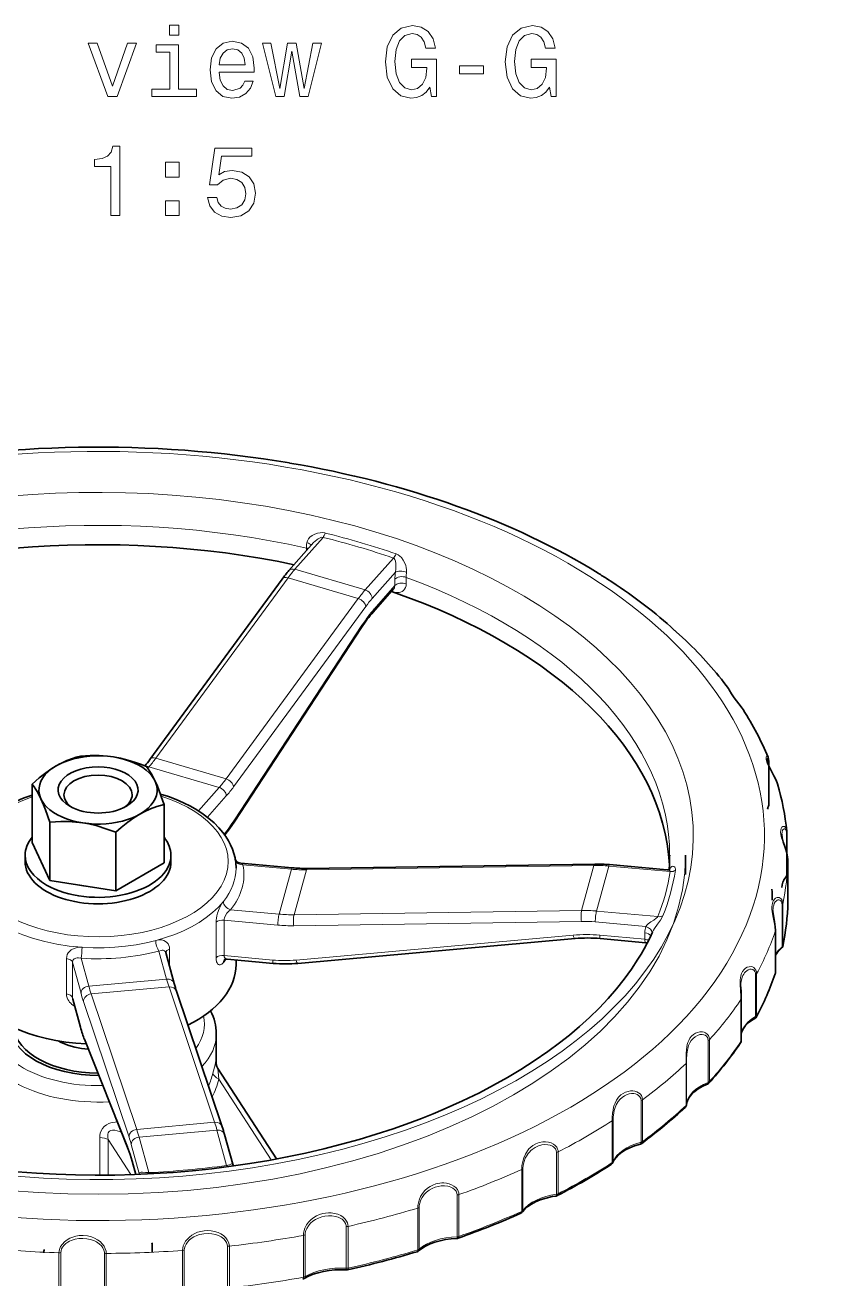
# Model space of a CAD drawing. Extents: x 0 to 420, y 0 to 297.
# Drawn here: x 165.16 to 194.73, y 86.45 to 131.9 of the extents above; entities that cross this region are included whole.
import ezdxf

# ---------------------------------------------------------------- set-up
doc = ezdxf.new("R2010")
doc.units = 0

msp = doc.modelspace()

# ---------------------------------------------------------------- linework, layer by layer
at = {"color": 7, "lineweight": 13, "ltscale": 0.038629}
for p, q in [((174.942, 112.173), (175.964, 113.331)), ((177.488, 111.424), (178.51, 112.582))]:
    msp.add_line(p, q, dxfattribs=at)
at = {"color": 7, "lineweight": 35, "ltscale": 0.034175}
msp.add_line((174.728, 112.128), (175.632, 113.153), dxfattribs=at)
at = {"color": 7, "lineweight": 13, "ltscale": 0.00243}
msp.add_line((175.361, 112.846), (175.361, 112.944), dxfattribs=at)
at = {"color": 7, "lineweight": 35, "ltscale": 0.202613}
msp.add_line((169.689, 105.281), (174.48, 111.819), dxfattribs=at)
at = {"color": 7, "lineweight": 13, "ltscale": 0.202613}
for p, q in [((169.903, 105.325), (174.693, 111.862)), ((172.449, 104.576), (177.239, 111.114)), ((172.72, 104.289), (177.51, 110.826))]:
    msp.add_line(p, q, dxfattribs=at)
at = {"color": 7, "lineweight": 13, "ltscale": 0.06634}
for p, q in [((177.239, 111.114), (174.693, 111.862)), ((177.488, 111.424), (174.942, 112.173)), ((172.2, 104.266), (169.655, 105.015)), ((172.449, 104.576), (169.903, 105.325))]:
    msp.add_line(p, q, dxfattribs=at)
at = {"color": 7, "lineweight": 13, "ltscale": 0.031776}
msp.add_line((177.742, 111.116), (178.583, 112.068), dxfattribs=at)
at = {"color": 7, "lineweight": 13, "ltscale": 0.005832}
for p, q in [((178.567, 111.583), (178.567, 111.816)), ((178.975, 111.647), (178.975, 111.881)), ((187.621, 98.76), (187.621, 98.994))]:
    msp.add_line(p, q, dxfattribs=at)
at = {"color": 7, "lineweight": 35, "ltscale": 0.028449}
msp.add_line((177.777, 110.62), (178.53, 111.473), dxfattribs=at)
at = {"color": 7, "lineweight": 13, "ltscale": 0.0283}
msp.add_line((177.818, 110.734), (178.567, 111.583), dxfattribs=at)
at = {"color": 7, "lineweight": 35, "ltscale": 8.07259e-05}
msp.add_line((178.533, 111.476), (178.53, 111.473), dxfattribs=at)
at = {"color": 7, "lineweight": 35, "ltscale": 0.210658}
msp.add_line((172.742, 103.012), (177.357, 110.062), dxfattribs=at)
at = {"color": 7, "lineweight": 13, "ltscale": 0.210658}
msp.add_line((172.758, 103.094), (177.373, 110.144), dxfattribs=at)
at = {"color": 7, "lineweight": 13, "ltscale": 0.001712}
msp.add_line((169.609, 104.964), (169.655, 105.015), dxfattribs=at)
at = {"color": 7, "lineweight": 13, "ltscale": 0.037909}
for p, q in [((192.114, 103.63), (192.114, 105.147)), ((192.756, 101.071), (192.756, 102.587)), ((192.808, 101.635), (192.808, 100.119)), ((192.596, 98.487), (192.596, 100.003)), ((192.621, 98.524), (192.621, 100.041)), ((192.353, 99.061), (192.353, 97.544)), ((191.64, 95.961), (191.64, 97.477)), ((191.676, 95.995), (191.676, 97.511)), ((191.109, 96.575), (191.109, 95.058)), ((189.918, 93.573), (189.918, 95.09)), ((189.964, 93.604), (189.964, 95.12)), ((189.116, 94.257), (189.116, 92.741)), ((189.137, 94.295), (189.137, 92.779)), ((187.485, 91.402), (187.485, 92.919)), ((187.54, 91.427), (187.54, 92.943)), ((186.438, 92.182), (186.438, 90.665)), ((186.471, 92.217), (186.471, 90.701)), ((184.42, 91.033), (184.42, 89.517)), ((184.481, 91.052), (184.481, 89.536)), ((183.162, 88.9), (183.162, 90.416)), ((183.205, 88.931), (183.205, 90.448)), ((180.821, 89.494), (180.821, 87.978)), ((180.887, 89.506), (180.887, 87.99)), ((179.392, 87.5), (179.392, 89.016)), ((179.444, 87.527), (179.444, 89.043)), ((176.803, 88.35), (176.803, 86.834)), ((176.873, 88.355), (176.873, 86.839)), ((175.25, 86.511), (175.25, 88.028)), ((175.31, 86.532), (175.31, 88.049)), ((166.39, 85.881), (166.39, 87.397)), ((166.458, 85.888), (166.458, 87.404)), ((168.04, 87.384), (168.04, 85.868)), ((168.108, 87.375), (168.108, 85.858)), ((170.869, 85.966), (170.869, 87.482)), ((170.934, 85.98), (170.934, 87.497)), ((172.497, 87.64), (172.497, 86.123)), ((172.567, 87.637), (172.567, 86.121))]:
    msp.add_line(p, q, dxfattribs=at)
at = {"color": 7, "lineweight": 35, "ltscale": 0.037909}
for p, q in [((192.118, 103.651), (192.118, 105.168)), ((192.769, 101.106), (192.769, 102.622)), ((192.808, 101.636), (192.808, 100.12)), ((192.355, 99.076), (192.355, 97.56)), ((191.118, 96.605), (191.118, 95.088))]:
    msp.add_line(p, q, dxfattribs=at)
at = {"color": 7, "lineweight": 35, "ltscale": 0.052956}
for p, q in [((165.419, 102.27), (165.419, 104.389)), ((170.199, 101.531), (170.199, 103.649)), ((166.06, 100.891), (166.06, 103.009)), ((168.45, 100.521), (168.45, 102.639))]:
    msp.add_line(p, q, dxfattribs=at)
at = {"color": 7, "lineweight": 13, "ltscale": 0.028404}
msp.add_line((171.449, 103.414), (172.2, 104.266), dxfattribs=at)
at = {"color": 7, "lineweight": 13, "ltscale": 0.025742}
msp.add_line((171.774, 103.186), (172.455, 103.958), dxfattribs=at)
at = {"color": 7, "lineweight": 35, "ltscale": 0.038032}
msp.add_line((165.419, 102.27), (166.06, 100.891), dxfattribs=at)
at = {"color": 7, "lineweight": 35, "ltscale": 0.005832}
for p, q in [((165.167, 101.574), (165.167, 101.807)), ((170.452, 101.574), (170.452, 101.807))]:
    msp.add_line(p, q, dxfattribs=at)
at = {"color": 7, "lineweight": 35, "ltscale": 0.050508}
msp.add_line((168.45, 100.521), (170.199, 101.531), dxfattribs=at)
at = {"color": 7, "lineweight": 35, "ltscale": 0.046726}
msp.add_line((172.981, 101.523), (174.842, 101.353), dxfattribs=at)
at = {"color": 7, "lineweight": 13, "ltscale": 0.044114}
for p, q in [((173.059, 101.462), (174.816, 101.302)), ((172.612, 99.833), (174.369, 99.673))]:
    msp.add_line(p, q, dxfattribs=at)
at = {"color": 7, "lineweight": 13, "ltscale": 0.260576}
for p, q in [((175.357, 101.281), (185.779, 101.437)), ((174.91, 99.652), (185.332, 99.808)), ((174.901, 99.254), (185.323, 99.41))]:
    msp.add_line(p, q, dxfattribs=at)
at = {"color": 7, "lineweight": 35, "ltscale": 0.260576}
msp.add_line((175.389, 101.332), (185.811, 101.488), dxfattribs=at)
at = {"color": 7, "lineweight": 13, "ltscale": 0.042236}
for p, q in [((185.332, 99.808), (185.779, 101.437)), ((185.872, 99.787), (186.319, 101.416))]:
    msp.add_line(p, q, dxfattribs=at)
at = {"color": 7, "lineweight": 13, "ltscale": 0.05584}
for p, q in [((186.319, 101.416), (188.544, 101.213)), ((185.872, 99.787), (188.097, 99.584))]:
    msp.add_line(p, q, dxfattribs=at)
at = {"color": 7, "lineweight": 35, "ltscale": 0.052566}
msp.add_line((186.345, 101.468), (188.439, 101.276), dxfattribs=at)
at = {"color": 7, "lineweight": 35, "ltscale": 0.017496}
msp.add_line((189.095, 101.108), (189.095, 101.807), dxfattribs=at)
at = {"color": 7, "lineweight": 13, "ltscale": 0.042237}
for p, q in [((174.369, 99.673), (174.816, 101.302)), ((174.91, 99.652), (175.357, 101.281))]:
    msp.add_line(p, q, dxfattribs=at)
at = {"color": 7, "lineweight": 35, "ltscale": 0.060462}
msp.add_line((166.06, 100.891), (168.45, 100.521), dxfattribs=at)
at = {"color": 7, "lineweight": 35, "ltscale": 7.41998e-05}
msp.add_line((192.808, 100.117), (192.808, 100.12), dxfattribs=at)
at = {"color": 7, "lineweight": 13, "ltscale": 0.032077}
for p, q in [((172.085, 99.377), (172.085, 98.094)), ((172.374, 99.455), (172.374, 98.172)), ((166.665, 98.064), (166.665, 96.781)), ((166.882, 97.929), (166.882, 96.646))]:
    msp.add_line(p, q, dxfattribs=at)
at = {"color": 7, "lineweight": 13, "ltscale": 0.048981}
msp.add_line((172.374, 99.455), (174.325, 99.276), dxfattribs=at)
at = {"color": 7, "lineweight": 13, "ltscale": 0.045934}
msp.add_line((185.828, 99.391), (187.657, 99.224), dxfattribs=at)
at = {"color": 7, "lineweight": 13, "ltscale": 0.25203}
msp.add_line((174.984, 98.009), (185.024, 98.911), dxfattribs=at)
at = {"color": 7, "lineweight": 35, "ltscale": 0.25203}
msp.add_line((175.054, 97.887), (185.095, 98.789), dxfattribs=at)
at = {"color": 7, "lineweight": 13, "ltscale": 0.04091}
msp.add_line((185.992, 98.909), (187.621, 98.76), dxfattribs=at)
at = {"color": 7, "lineweight": 35, "ltscale": 0.041457}
msp.add_line((186.01, 98.788), (187.662, 98.637), dxfattribs=at)
at = {"color": 7, "lineweight": 13, "ltscale": 0.0263}
for p, q in [((170.016, 98.335), (170.295, 97.32)), ((167.194, 98.076), (167.473, 97.062))]:
    msp.add_line(p, q, dxfattribs=at)
at = {"color": 7, "lineweight": 35, "ltscale": 0.029121}
msp.add_line((170.262, 98.286), (170.57, 97.162), dxfattribs=at)
at = {"color": 7, "lineweight": 13, "ltscale": 0.01575}
msp.add_line((170.402, 98.406), (170.402, 97.776), dxfattribs=at)
at = {"color": 7, "lineweight": 13, "ltscale": 0.029202}
msp.add_line((166.882, 97.929), (167.191, 96.803), dxfattribs=at)
at = {"color": 7, "lineweight": 13, "ltscale": 0.044277}
msp.add_line((172.374, 98.172), (174.137, 98.01), dxfattribs=at)
at = {"color": 7, "lineweight": 35, "ltscale": 0.042022}
msp.add_line((172.482, 98.042), (174.156, 97.889), dxfattribs=at)
at = {"color": 7, "lineweight": 35, "ltscale": 0.00426}
msp.add_line((172.809, 97.842), (172.809, 98.012), dxfattribs=at)
at = {"color": 7, "lineweight": 13, "ltscale": 0.070844}
msp.add_line((167.473, 97.062), (170.295, 97.32), dxfattribs=at)
at = {"color": 7, "lineweight": 13, "ltscale": 0.070843}
for p, q in [((167.558, 96.779), (170.38, 97.037)), ((169.209, 91.871), (172.031, 92.129)), ((169.295, 91.587), (172.117, 91.845))]:
    msp.add_line(p, q, dxfattribs=at)
at = {"color": 7, "lineweight": 13, "ltscale": 0.129452}
for p, q in [((170.38, 97.037), (172.031, 92.129)), ((167.282, 96.501), (168.933, 91.593)), ((167.558, 96.779), (169.209, 91.871))]:
    msp.add_line(p, q, dxfattribs=at)
at = {"color": 7, "lineweight": 35, "ltscale": 0.129452}
msp.add_line((170.657, 96.876), (172.308, 91.968), dxfattribs=at)
at = {"color": 7, "lineweight": 13, "ltscale": 0.026397}
msp.add_line((166.882, 96.646), (167.161, 95.628), dxfattribs=at)
at = {"color": 7, "lineweight": 35, "ltscale": 0.026315}
msp.add_line((166.889, 96.593), (167.168, 95.578), dxfattribs=at)
at = {"color": 7, "lineweight": 13, "ltscale": 0.10707}
msp.add_line((167.295, 95.215), (168.885, 91.239), dxfattribs=at)
at = {"color": 7, "lineweight": 35, "ltscale": 0.10707}
msp.add_line((167.312, 95.135), (168.902, 91.158), dxfattribs=at)
at = {"color": 7, "lineweight": 35, "ltscale": 0.027554}
msp.add_line((172.095, 95.334), (172.095, 94.231), dxfattribs=at)
at = {"color": 7, "lineweight": 35, "ltscale": 0.097666}
msp.add_line((174.277, 90.798), (172.155, 94.078), dxfattribs=at)
at = {"color": 7, "lineweight": 13, "ltscale": 0.087267}
msp.add_line((174.085, 90.762), (172.189, 93.693), dxfattribs=at)
at = {"color": 7, "lineweight": 13, "ltscale": 0.033292}
for p, q in [((172.117, 91.845), (172.469, 90.561)), ((169.295, 91.587), (169.647, 90.303))]:
    msp.add_line(p, q, dxfattribs=at)
at = {"color": 7, "lineweight": 13, "ltscale": 0.034034}
msp.add_line((167.87, 90.21), (167.87, 91.572), dxfattribs=at)
at = {"color": 7, "lineweight": 13, "ltscale": 0.037796}
msp.add_line((169.001, 90.23), (168.18, 91.499), dxfattribs=at)
at = {"color": 7, "lineweight": 13, "ltscale": 0.032177}
msp.add_line((168.18, 90.212), (168.18, 91.499), dxfattribs=at)
at = {"color": 7, "lineweight": 35, "ltscale": 0.027992}
msp.add_line((172.392, 91.688), (172.688, 90.608), dxfattribs=at)
at = {"color": 7, "lineweight": 13, "ltscale": 0.027386}
msp.add_line((169.012, 91.328), (169.302, 90.272), dxfattribs=at)
at = {"color": 7, "lineweight": 13, "ltscale": 0.013757}
msp.add_line((169.038, 90.767), (169.184, 90.236), dxfattribs=at)
at = {"color": 7, "lineweight": 35, "ltscale": 0.012473}
msp.add_line((169.045, 90.717), (169.177, 90.236), dxfattribs=at)
at = {"color": 7, "lineweight": 13, "ltscale": 0.000776683}
msp.add_line((169.302, 90.272), (169.301, 90.241), dxfattribs=at)
at = {"color": 7, "lineweight": 35, "ltscale": 0.005242}
msp.add_line((169.774, 87.414), (169.774, 87.623), dxfattribs=at)
at = {"color": 7, "lineweight": 13}
for points in [[(170.734, 131.902), (170.399, 131.902), (170.399, 131.542), (170.734, 131.542)], [(179.833, 129.651), (179.894, 129.316), (180.075, 129.316), (180.075, 130.667), (179.163, 130.667), (179.163, 130.361), (179.725, 130.361), (179.725, 130.339), (179.682, 130.008), (179.567, 129.763), (179.39, 129.608), (179.17, 129.557), (178.925, 129.622), (178.735, 129.817), (178.612, 130.137), (178.569, 130.577), (178.608, 131.013), (178.731, 131.333), (178.925, 131.528), (179.188, 131.596), (179.369, 131.56), (179.516, 131.459), (179.624, 131.29), (179.686, 131.063), (180.042, 131.063), (179.949, 131.409), (179.772, 131.668), (179.523, 131.827), (179.21, 131.884), (178.799, 131.794), (178.49, 131.531), (178.291, 131.117), (178.223, 130.566), (178.291, 130.011), (178.49, 129.597), (178.781, 129.334), (179.149, 129.248), (179.354, 129.276), (179.538, 129.348), (179.696, 129.474)], [(184.17, 129.651), (184.232, 129.316), (184.412, 129.316), (184.412, 130.667), (183.5, 130.667), (183.5, 130.361), (184.062, 130.361), (184.062, 130.339), (184.019, 130.008), (183.904, 129.763), (183.727, 129.608), (183.508, 129.557), (183.263, 129.622), (183.072, 129.817), (182.949, 130.137), (182.906, 130.577), (182.946, 131.013), (183.068, 131.333), (183.263, 131.528), (183.526, 131.596), (183.706, 131.56), (183.853, 131.459), (183.961, 131.29), (184.023, 131.063), (184.379, 131.063), (184.286, 131.409), (184.109, 131.668), (183.861, 131.827), (183.547, 131.884), (183.137, 131.794), (182.827, 131.531), (182.629, 131.117), (182.56, 130.566), (182.629, 130.011), (182.827, 129.597), (183.119, 129.334), (183.486, 129.248), (183.691, 129.276), (183.875, 129.348), (184.034, 129.474)], [(168.165, 129.316), (168.5, 129.316), (169.206, 131.25), (168.879, 131.25), (168.335, 129.691), (167.78, 131.25), (167.449, 131.25)], [(170.723, 129.583), (170.723, 131.186), (169.909, 131.186), (169.909, 130.915), (170.406, 130.915), (170.406, 129.583), (169.758, 129.583), (169.758, 129.316), (171.379, 129.316), (171.379, 129.583)], [(172.2, 130.191), (173.468, 130.191), (173.472, 130.339), (173.414, 130.753), (173.255, 131.063), (173.003, 131.25), (172.668, 131.319), (172.34, 131.247), (172.088, 131.045), (171.926, 130.717), (171.869, 130.285), (171.923, 129.842), (172.085, 129.518), (172.333, 129.316), (172.657, 129.248), (172.938, 129.294), (173.169, 129.417), (173.338, 129.611), (173.436, 129.871), (173.122, 129.871), (173.057, 129.727), (172.964, 129.619), (172.697, 129.532), (172.492, 129.572), (172.337, 129.698), (172.236, 129.903), (172.2, 130.181)], [(172.2, 130.458), (172.24, 130.706), (172.337, 130.89), (172.485, 131.002), (172.679, 131.041), (172.87, 131.002), (173.018, 130.89), (173.108, 130.706), (173.14, 130.458)], [(174.549, 129.316), (174.837, 130.959), (175.125, 129.316), (175.428, 129.316), (175.903, 131.25), (175.597, 131.25), (175.276, 129.608), (174.992, 131.25), (174.678, 131.25), (174.394, 129.608), (174.073, 131.25), (173.771, 131.25), (174.246, 129.316)], [(180.907, 130.141), (181.778, 130.141), (181.778, 130.425), (180.907, 130.425)], [(168.266, 124.997), (168.594, 124.997), (168.594, 127.515), (168.349, 127.515), (168.284, 127.295), (168.155, 127.147), (167.956, 127.061), (167.683, 127.032), (167.683, 126.776), (168.266, 126.776)], [(171.775, 125.649), (171.854, 125.353), (172.031, 125.123), (172.29, 124.979), (172.621, 124.925), (172.985, 124.99), (173.27, 125.166), (173.45, 125.447), (173.518, 125.807), (173.457, 126.142), (173.284, 126.405), (173.014, 126.575), (172.665, 126.636), (172.394, 126.593), (172.186, 126.474), (172.286, 127.147), (173.382, 127.147), (173.382, 127.443), (172.045, 127.443), (171.847, 126.117), (172.135, 126.117), (172.344, 126.286), (172.611, 126.348), (172.841, 126.308), (173.018, 126.193), (173.129, 126.016), (173.169, 125.789), (173.129, 125.562), (173.014, 125.386), (172.838, 125.274), (172.611, 125.235), (172.42, 125.26), (172.272, 125.343), (172.164, 125.472), (172.11, 125.649)], [(170.251, 126.395), (170.748, 126.395), (170.748, 126.931), (170.251, 126.931)], [(170.251, 124.997), (170.748, 124.997), (170.748, 125.534), (170.251, 125.534)]]:
    msp.add_lwpolyline(points, close=True, dxfattribs=at)
for points in [[(176.038, 113.49), (175.95, 113.503), (175.862, 113.501), (175.758, 113.481), (175.659, 113.446), (175.568, 113.397), (175.488, 113.334), (175.435, 113.274), (175.395, 113.205), (175.375, 113.132)], [(175.964, 113.331), (175.922, 113.333), (175.877, 113.324), (175.831, 113.306), (175.787, 113.283), (175.744, 113.254), (175.663, 113.186), (175.632, 113.153)], [(178.987, 112.07), (178.989, 112.152), (178.978, 112.235), (178.958, 112.316), (178.92, 112.417), (178.87, 112.511), (178.806, 112.597), (178.749, 112.653), (178.682, 112.7), (178.607, 112.734)], [(178.583, 112.068), (178.602, 112.196), (178.606, 112.29), (178.604, 112.379), (178.591, 112.464), (178.579, 112.502), (178.564, 112.534), (178.543, 112.561), (178.51, 112.582)], [(178.975, 111.647), (178.969, 111.576), (178.951, 111.51), (178.92, 111.452), (178.878, 111.404), (178.827, 111.368), (178.768, 111.342), (178.723, 111.332), (178.677, 111.327), (178.58, 111.332), (178.481, 111.358)], [(178.567, 111.583), (178.557, 111.522), (178.546, 111.496), (178.53, 111.473)], [(188.567, 110.093), (188.619, 110.042), (188.771, 109.897), (188.993, 109.7), (189.114, 109.589)], [(190.658, 107.85), (190.658, 107.85), (190.657, 107.851), (190.657, 107.85), (190.657, 107.85), (190.657, 107.85), (190.657, 107.846), (190.671, 107.805), (190.714, 107.718), (190.784, 107.61), (190.874, 107.491), (190.979, 107.363), (191.091, 107.222), (191.184, 107.09)], [(192.089, 105.36), (192.076, 105.385), (192.062, 105.399), (192.051, 105.404), (192.04, 105.402), (192.032, 105.394), (192.02, 105.365), (192.017, 105.329), (192.02, 105.285), (192.03, 105.235), (192.047, 105.179), (192.075, 105.108), (192.153, 104.951), (192.236, 104.806), (192.323, 104.649), (192.363, 104.567), (192.4, 104.482), (192.43, 104.396)], [(192.114, 105.147), (192.108, 105.241), (192.091, 105.3), (192.082, 105.314), (192.078, 105.317), (192.071, 105.318), (192.065, 105.313), (192.062, 105.308), (192.057, 105.293), (192.055, 105.264)], [(192.767, 102.68), (192.755, 102.744), (192.735, 102.796), (192.708, 102.831), (192.689, 102.845), (192.669, 102.852), (192.649, 102.853), (192.629, 102.847), (192.594, 102.82), (192.568, 102.776), (192.551, 102.719), (192.546, 102.644), (192.553, 102.559), (192.58, 102.434), (192.607, 102.345), (192.677, 102.152), (192.735, 101.992), (192.761, 101.909), (192.792, 101.784), (192.803, 101.708), (192.808, 101.635)], [(192.756, 102.587), (192.753, 102.642), (192.744, 102.688), (192.733, 102.719), (192.719, 102.742), (192.697, 102.76), (192.673, 102.765), (192.65, 102.756), (192.632, 102.738), (192.617, 102.714), (192.595, 102.649), (192.588, 102.568)], [(173.059, 101.462), (173.021, 101.506), (173.001, 101.518), (172.981, 101.523)], [(188.732, 101.262), (188.734, 101.309), (188.725, 101.348), (188.707, 101.377), (188.676, 101.4), (188.64, 101.407), (188.601, 101.397), (188.579, 101.381), (188.557, 101.359), (188.538, 101.329), (188.521, 101.292)], [(188.544, 101.213), (188.541, 101.229), (188.532, 101.242), (188.501, 101.262), (188.472, 101.271), (188.439, 101.276)], [(172.085, 99.377), (172.088, 99.45), (172.098, 99.526), (172.116, 99.617), (172.142, 99.708), (172.201, 99.868), (172.273, 100.014), (172.312, 100.079), (172.353, 100.135)], [(192.621, 100.041), (192.615, 100.113), (192.597, 100.176), (192.567, 100.226), (192.531, 100.258), (192.491, 100.276), (192.449, 100.281), (192.418, 100.276), (192.388, 100.265), (192.357, 100.247), (192.33, 100.223), (192.285, 100.164), (192.262, 100.116), (192.245, 100.064), (192.234, 100.005), (192.228, 99.942), (192.23, 99.841), (192.238, 99.769), (192.263, 99.617), (192.315, 99.368), (192.338, 99.24), (192.349, 99.148), (192.353, 99.061)], [(192.596, 100.003), (192.591, 100.067), (192.574, 100.12), (192.548, 100.159), (192.517, 100.182), (192.482, 100.191), (192.447, 100.187), (192.42, 100.177), (192.395, 100.161), (192.351, 100.115), (192.315, 100.055), (192.295, 100.001), (192.28, 99.942), (192.271, 99.875), (192.268, 99.802)], [(172.374, 99.455), (172.377, 99.494), (172.388, 99.536), (172.426, 99.62), (172.481, 99.703), (172.545, 99.775), (172.612, 99.833)], [(187.657, 99.224), (187.707, 99.282), (187.748, 99.32), (187.838, 99.389), (187.944, 99.46), (188.04, 99.526), (188.084, 99.565), (188.097, 99.584)], [(187.905, 99.025), (187.938, 99.09), (187.975, 99.155), (188.08, 99.309), (188.187, 99.457), (188.256, 99.566), (188.281, 99.618)], [(169.897, 98.718), (170.002, 98.736), (170.103, 98.736), (170.151, 98.728), (170.196, 98.714), (170.256, 98.686), (170.307, 98.647), (170.348, 98.597), (170.378, 98.54), (170.396, 98.475), (170.402, 98.406)], [(187.621, 98.76), (187.624, 98.709), (187.633, 98.67), (187.647, 98.645), (187.655, 98.639), (187.662, 98.637)], [(166.665, 98.064), (166.672, 98.138), (166.694, 98.208), (166.729, 98.272), (166.759, 98.309), (166.793, 98.343), (166.834, 98.376), (166.88, 98.404), (166.976, 98.445), (167.057, 98.465), (167.142, 98.474), (167.228, 98.474)], [(170.016, 98.335), (170.095, 98.361), (170.134, 98.367), (170.17, 98.365), (170.198, 98.358), (170.221, 98.346), (170.246, 98.321), (170.262, 98.286)], [(166.882, 97.929), (166.889, 97.976), (166.91, 98.016), (166.944, 98.048), (166.974, 98.065), (167.009, 98.077), (167.053, 98.085), (167.101, 98.087), (167.194, 98.076)], [(172.353, 97.919), (172.322, 97.885), (172.289, 97.859), (172.264, 97.845), (172.238, 97.837), (172.202, 97.836), (172.169, 97.85), (172.141, 97.876), (172.122, 97.905), (172.107, 97.94), (172.088, 98.026), (172.085, 98.094)], [(172.482, 98.042), (172.436, 98.055), (172.4, 98.085), (172.379, 98.13), (172.374, 98.172)], [(191.676, 97.511), (191.67, 97.582), (191.649, 97.644), (191.616, 97.696), (191.575, 97.734), (191.527, 97.759), (191.475, 97.771), (191.404, 97.768), (191.336, 97.747), (191.274, 97.711), (191.218, 97.662), (191.169, 97.598), (191.131, 97.524), (191.102, 97.441), (191.086, 97.368), (191.077, 97.29), (191.073, 97.207), (191.074, 97.12), (191.088, 96.912), (191.106, 96.682), (191.109, 96.575)], [(191.64, 97.477), (191.633, 97.54), (191.614, 97.593), (191.583, 97.635), (191.536, 97.666), (191.482, 97.679), (191.426, 97.675), (191.37, 97.656), (191.317, 97.624), (191.268, 97.581), (191.235, 97.543), (191.206, 97.5), (191.178, 97.449), (191.155, 97.393), (191.134, 97.323), (191.118, 97.248), (191.107, 97.145), (191.104, 97.035)], [(166.959, 96.337), (166.862, 96.403), (166.818, 96.443), (166.778, 96.486), (166.745, 96.531), (166.717, 96.579), (166.689, 96.644), (166.671, 96.712), (166.665, 96.781)], [(189.964, 95.12), (189.954, 95.2), (189.925, 95.271), (189.88, 95.328), (189.828, 95.366), (189.77, 95.392), (189.709, 95.405), (189.622, 95.405), (189.537, 95.387), (189.457, 95.353), (189.384, 95.306), (189.317, 95.245), (189.26, 95.172), (189.213, 95.089), (189.185, 95.023), (189.163, 94.952), (189.143, 94.864), (189.13, 94.771), (189.119, 94.625), (189.116, 94.525), (189.116, 94.257)], [(189.918, 95.09), (189.911, 95.151), (189.89, 95.205), (189.857, 95.249), (189.812, 95.283), (189.761, 95.303), (189.706, 95.313), (189.661, 95.312), (189.616, 95.305), (189.528, 95.276), (189.445, 95.229), (189.371, 95.166), (189.307, 95.091), (189.254, 95.006), (189.212, 94.91), (189.18, 94.805), (189.157, 94.681), (189.148, 94.594), (189.138, 94.42), (189.137, 94.295)], [(171.968, 93.909), (172.047, 94.216), (172.071, 94.303), (172.08, 94.325), (172.083, 94.328), (172.084, 94.329), (172.084, 94.329), (172.085, 94.329), (172.086, 94.328), (172.088, 94.325), (172.091, 94.302), (172.093, 94.243)], [(172.189, 93.693), (172.165, 93.958), (172.155, 94.052), (172.154, 94.076), (172.154, 94.078), (172.154, 94.078), (172.154, 94.078), (172.155, 94.078), (172.155, 94.078), (172.155, 94.078)], [(187.54, 92.943), (187.53, 93.023), (187.5, 93.095), (187.452, 93.156), (187.397, 93.201), (187.334, 93.233), (187.267, 93.255), (187.183, 93.266), (187.099, 93.264), (187.016, 93.249), (186.924, 93.218), (186.838, 93.175), (186.759, 93.119), (186.673, 93.035), (186.601, 92.935), (186.543, 92.821), (186.516, 92.748), (186.493, 92.671), (186.471, 92.568), (186.455, 92.461), (186.442, 92.317), (186.438, 92.182)], [(187.485, 92.919), (187.475, 92.989), (187.445, 93.051), (187.399, 93.101), (187.346, 93.135), (187.285, 93.157), (187.221, 93.168), (187.139, 93.167), (187.058, 93.154), (186.978, 93.129), (186.887, 93.085), (186.803, 93.029), (186.727, 92.96), (186.659, 92.88), (186.622, 92.824), (186.588, 92.763), (186.534, 92.63), (186.512, 92.553), (186.495, 92.475), (186.475, 92.317), (186.471, 92.217)], [(167.87, 91.572), (167.875, 91.654), (167.89, 91.736), (167.919, 91.819), (167.964, 91.898), (168.029, 91.972), (168.109, 92.034), (168.203, 92.082), (168.275, 92.108), (168.349, 92.126), (168.429, 92.138), (168.508, 92.144)], [(168.18, 91.499), (168.163, 91.581), (168.159, 91.66), (168.164, 91.703), (168.175, 91.743), (168.194, 91.777), (168.221, 91.805), (168.271, 91.832), (168.331, 91.844), (168.413, 91.841), (168.497, 91.823), (168.58, 91.795), (168.662, 91.76)], [(183.162, 90.416), (183.172, 90.562), (183.197, 90.705), (183.238, 90.845), (183.295, 90.975), (183.367, 91.092), (183.426, 91.164), (183.492, 91.227), (183.564, 91.282), (183.676, 91.346), (183.797, 91.391), (183.924, 91.415), (184.025, 91.419), (184.127, 91.408), (184.225, 91.38), (184.315, 91.335), (184.378, 91.285), (184.429, 91.224), (184.464, 91.154), (184.477, 91.104), (184.481, 91.052)], [(183.205, 90.448), (183.216, 90.573), (183.245, 90.701), (183.292, 90.826), (183.354, 90.94), (183.395, 90.997), (183.439, 91.05), (183.489, 91.1), (183.541, 91.144), (183.651, 91.217), (183.771, 91.271), (183.897, 91.306), (184.004, 91.319), (184.111, 91.314), (184.197, 91.296), (184.275, 91.262), (184.311, 91.239), (184.342, 91.212), (184.384, 91.16), (184.411, 91.099), (184.42, 91.033)], [(172.469, 90.561), (172.507, 90.569), (172.572, 90.591), (172.625, 90.613), (172.646, 90.62), (172.672, 90.623), (172.682, 90.619), (172.688, 90.608)], [(169.302, 90.272), (169.315, 90.298), (169.33, 90.31), (169.37, 90.322), (169.416, 90.324), (169.523, 90.312), (169.605, 90.304), (169.647, 90.303)], [(179.392, 89.016), (179.399, 89.11), (179.416, 89.208), (179.445, 89.306), (179.498, 89.432), (179.567, 89.549), (179.651, 89.651), (179.747, 89.738), (179.843, 89.803), (179.945, 89.854), (180.053, 89.893), (180.124, 89.91), (180.197, 89.922), (180.267, 89.928), (180.338, 89.928), (180.435, 89.919), (180.529, 89.897), (180.62, 89.863), (180.702, 89.817), (180.774, 89.758), (180.832, 89.687), (180.862, 89.63), (180.881, 89.569), (180.887, 89.506)], [(179.444, 89.043), (179.448, 89.102), (179.459, 89.165), (179.476, 89.228), (179.499, 89.292), (179.556, 89.403), (179.628, 89.505), (179.715, 89.593), (179.811, 89.667), (179.913, 89.726), (180.022, 89.771), (180.135, 89.803), (180.249, 89.822), (180.365, 89.825), (180.48, 89.812), (180.535, 89.799), (180.588, 89.78), (180.665, 89.741), (180.732, 89.69), (180.783, 89.626), (180.811, 89.562), (180.821, 89.494)], [(175.25, 88.028), (175.257, 88.114), (175.277, 88.202), (175.308, 88.291), (175.367, 88.405), (175.441, 88.509), (175.529, 88.6), (175.628, 88.677), (175.73, 88.737), (175.838, 88.783), (175.951, 88.817), (176.053, 88.835), (176.157, 88.844), (176.262, 88.841), (176.38, 88.824), (176.495, 88.792), (176.603, 88.743), (176.687, 88.688), (176.76, 88.621), (176.818, 88.542), (176.848, 88.482), (176.866, 88.419), (176.873, 88.355)], [(175.31, 88.049), (175.317, 88.123), (175.337, 88.2), (175.369, 88.276), (175.43, 88.375), (175.506, 88.465), (175.595, 88.542), (175.693, 88.606), (175.801, 88.658), (175.914, 88.697), (176.032, 88.724), (176.158, 88.737), (176.285, 88.735), (176.41, 88.717), (176.512, 88.686), (176.607, 88.641), (176.65, 88.612), (176.69, 88.58), (176.742, 88.522), (176.781, 88.457), (176.801, 88.386), (176.803, 88.35)], [(170.869, 87.482), (170.877, 87.562), (170.898, 87.644), (170.931, 87.724), (170.983, 87.814), (171.047, 87.896), (171.121, 87.969), (171.212, 88.038), (171.311, 88.095), (171.415, 88.139), (171.534, 88.174), (171.657, 88.195), (171.781, 88.202), (171.909, 88.195), (172.034, 88.172), (172.156, 88.132), (172.258, 88.083), (172.352, 88.019), (172.435, 87.942), (172.493, 87.868), (172.536, 87.786), (172.561, 87.7), (172.567, 87.637)], [(166.39, 87.397), (166.397, 87.472), (166.419, 87.549), (166.453, 87.622), (166.516, 87.715), (166.595, 87.797), (166.684, 87.867), (166.783, 87.923), (166.892, 87.968), (167.005, 88), (167.121, 88.019), (167.271, 88.025), (167.421, 88.011), (167.567, 87.976), (167.683, 87.931), (167.792, 87.87), (167.882, 87.803), (167.962, 87.723), (168.028, 87.633), (168.072, 87.545), (168.1, 87.455), (168.108, 87.375)], [(166.458, 87.404), (166.466, 87.47), (166.488, 87.537), (166.523, 87.6), (166.576, 87.669), (166.641, 87.729), (166.714, 87.781), (166.775, 87.815), (166.839, 87.844), (166.974, 87.887), (167.115, 87.911), (167.257, 87.917), (167.399, 87.906), (167.528, 87.881), (167.652, 87.839), (167.754, 87.788), (167.848, 87.724), (167.928, 87.647), (167.981, 87.575), (168.019, 87.497), (168.038, 87.417), (168.04, 87.384)], [(170.934, 87.497), (170.942, 87.566), (170.963, 87.637), (170.997, 87.706), (171.05, 87.783), (171.114, 87.852), (171.188, 87.913), (171.282, 87.972), (171.383, 88.019), (171.489, 88.054), (171.566, 88.072), (171.644, 88.085), (171.805, 88.095), (171.936, 88.086), (172.064, 88.06), (172.172, 88.024), (172.272, 87.972), (172.361, 87.906), (172.42, 87.843), (172.465, 87.771), (172.491, 87.696), (172.497, 87.64)]]:
    msp.add_lwpolyline(points, dxfattribs=at)
at = {"color": 7, "lineweight": 35}
for points in [[(188.567, 110.093), (188.656, 110.008), (188.986, 109.707), (189.114, 109.589)], [(190.658, 107.85), (190.684, 107.8), (190.759, 107.661), (190.861, 107.515), (191.03, 107.303), (191.149, 107.144), (191.184, 107.09)], [(165.419, 104.389), (165.68, 104.616), (165.915, 104.8), (166.135, 104.952), (166.294, 105.05)], [(166.294, 105.05), (166.481, 105.15), (166.673, 105.238), (166.877, 105.314), (167.018, 105.358), (167.169, 105.399)], [(167.169, 105.399), (167.526, 105.42), (167.846, 105.419), (168.146, 105.398), (168.364, 105.37)], [(168.364, 105.37), (168.619, 105.323), (168.882, 105.259), (169.16, 105.175), (169.352, 105.108), (169.559, 105.029)], [(169.559, 105.029), (169.628, 104.938), (169.691, 104.845), (169.757, 104.734), (169.821, 104.616), (169.879, 104.495)], [(192.43, 104.396), (192.379, 104.534), (192.304, 104.69), (192.175, 104.928), (192.108, 105.069), (192.07, 105.175), (192.056, 105.246), (192.055, 105.264)], [(192.089, 105.36), (192.108, 105.295), (192.118, 105.205), (192.118, 105.168)], [(165.74, 103.855), (165.621, 104.087), (165.559, 104.192), (165.492, 104.292), (165.419, 104.389)], [(169.879, 104.495), (169.945, 104.346), (170.013, 104.178), (170.162, 103.763), (170.199, 103.649)], [(166.06, 103.009), (165.904, 103.456), (165.835, 103.634), (165.74, 103.855)], [(170.199, 103.649), (169.938, 103.575), (169.704, 103.488), (169.484, 103.387), (169.325, 103.3)], [(172.809, 101.341), (172.799, 101.541), (172.772, 101.714), (172.732, 101.873), (172.68, 102.03), (172.614, 102.183), (172.535, 102.334), (172.443, 102.483), (172.333, 102.635), (172.189, 102.805), (172.016, 102.979), (171.825, 103.145), (171.617, 103.302), (171.393, 103.449), (171.154, 103.586), (170.901, 103.713), (170.635, 103.829), (170.358, 103.934), (170.069, 104.028)], [(169.325, 103.3), (169.111, 103.167), (168.889, 103.008), (168.649, 102.815), (168.45, 102.639)], [(167.255, 102.98), (167, 103.012), (166.737, 103.029), (166.459, 103.031), (166.266, 103.024), (166.06, 103.009)], [(168.45, 102.639), (168.093, 102.771), (167.773, 102.869), (167.473, 102.941), (167.255, 102.98)], [(172.742, 103.012), (172.57, 102.763), (172.399, 102.546)], [(192.808, 101.636), (192.798, 101.753), (192.768, 101.895), (192.709, 102.085), (192.64, 102.294), (192.603, 102.435), (192.589, 102.544), (192.588, 102.568)], [(172.981, 101.523), (172.92, 101.536), (172.865, 101.562), (172.815, 101.602), (172.78, 101.649), (172.773, 101.664)], [(188.532, 101.3), (188.484, 101.278), (188.439, 101.276)], [(192.588, 100.635), (192.598, 100.734), (192.627, 100.832), (192.675, 100.927), (192.738, 101.016)], [(192.355, 99.076), (192.347, 99.215), (192.318, 99.408), (192.282, 99.625), (192.268, 99.771), (192.268, 99.802)], [(164.878, 90.328), (165.582, 90.278), (166.289, 90.242), (166.997, 90.219), (167.706, 90.21), (168.415, 90.215), (169.124, 90.234), (169.831, 90.266), (170.536, 90.312), (171.237, 90.372), (171.935, 90.446), (172.627, 90.532), (173.314, 90.633), (173.994, 90.746), (174.667, 90.873), (175.332, 91.012), (175.987, 91.164), (176.634, 91.329), (177.269, 91.506), (177.893, 91.695), (178.506, 91.896), (179.105, 92.109), (179.531, 92.27), (179.95, 92.436), (180.313, 92.588), (180.669, 92.744), (181.019, 92.904), (181.627, 93.199), (182.144, 93.47), (182.645, 93.749), (183.127, 94.038), (183.616, 94.351), (184.108, 94.69), (184.531, 95.004), (184.891, 95.29), (185.256, 95.598), (185.622, 95.931), (185.967, 96.269), (186.29, 96.612), (186.594, 96.962), (186.877, 97.318), (187.138, 97.677), (187.376, 98.039), (187.487, 98.221), (187.602, 98.421), (187.71, 98.622), (187.811, 98.823), (187.905, 99.025)], [(192.355, 98.184), (192.42, 98.275), (192.515, 98.376), (192.57, 98.424)], [(172.482, 98.042), (172.43, 98.039), (172.38, 98.018)], [(191.104, 97.035), (191.111, 96.831), (191.118, 96.617), (191.118, 96.605)], [(171.885, 96.169), (171.934, 96.068), (171.976, 95.967), (172.012, 95.865), (172.042, 95.761), (172.065, 95.655), (172.082, 95.548), (172.092, 95.441), (172.095, 95.334)], [(191.118, 95.344), (191.153, 95.446), (191.2, 95.532), (191.277, 95.633), (191.374, 95.73), (191.494, 95.823), (191.61, 95.895)], [(167.455, 94.776), (167.21, 94.802), (166.972, 94.847), (166.745, 94.91), (166.589, 94.967), (166.444, 95.033), (166.358, 95.079)], [(172.155, 94.078), (172.116, 94.154), (172.095, 94.23), (172.092, 94.252)], [(189.136, 92.77), (189.156, 92.869), (189.197, 92.97), (189.253, 93.062), (189.325, 93.149), (189.432, 93.249), (189.556, 93.34), (189.7, 93.423), (189.861, 93.497), (189.89, 93.509)], [(168.902, 91.158), (168.972, 90.964), (169.045, 90.717)], [(186.464, 90.665), (186.517, 90.766), (186.581, 90.853), (186.671, 90.947), (186.786, 91.04), (186.922, 91.127), (187.076, 91.205), (187.246, 91.274), (187.462, 91.339)], [(183.188, 88.878), (183.275, 88.976), (183.385, 89.071), (183.515, 89.16), (183.664, 89.241), (183.831, 89.312), (184.043, 89.381), (184.27, 89.433), (184.406, 89.455)], [(180.817, 87.917), (180.607, 87.903), (180.401, 87.875), (180.203, 87.834), (180.015, 87.781), (179.841, 87.716), (179.681, 87.64), (179.54, 87.556), (179.419, 87.464)], [(176.811, 86.773), (176.599, 86.781), (176.388, 86.775), (176.179, 86.755), (175.977, 86.722), (175.783, 86.675), (175.6, 86.617), (175.432, 86.547), (175.28, 86.467)]]:
    msp.add_lwpolyline(points, dxfattribs=at)
at = {"color": 7, "lineweight": 13}
for centre, radius, start, end in [((176.803, 112.936), 1.442, 172.1809, 179.7083), ((180.629, 111.807), 2.062, 172.7059, 179.7288), ((180.633, 111.873), 1.658, 173.1817, 179.7402), ((163.618, 76.382), 42.059, 57.4153, 57.9586), ((178.196, 111.36), 0.285, 359.4698, 10.5351), ((188.368, 98.995), 0.746, 162.135, 180.0764), ((172.527, 97.923), 0.175, 145.8005, 181.0974), ((167.082, 96.648), 0.201, 180.4775, 195.8064), ((168.779, 94.713), 3.288, 337.2538, 345.8476), ((169.137, 90.239), 0.169, 0.8115, 11.3527)]:
    msp.add_arc(centre, radius, start, end, dxfattribs=at)
at = {"color": 7, "lineweight": 35}
for centre, radius, start, end in [((178.027, 109.232), 4.39, 138.7279, 143.9079), ((164.368, 77.569), 40.655, 57.4058, 57.9678), ((165.965, 108.002), 4.612, 320.1859, 323.8462), ((191.976, 103.651), 0.143, 335.5285, 0.0031), ((192.629, 103.352), 0.575, 155.346, 166.6855), ((192.175, 102.624), 0.594, 359.866, 5.4698), ((185.884, 96.444), 5.045, 84.7556, 90.8364), ((182.176, 101.808), 6.348, 355.2604, 359.9945), ((175.314, 106.485), 5.153, 264.7533, 270.8339), ((192.626, 101.106), 0.143, 321.0632, 0), ((184.257, 100.299), 8.553, 347.8887, 358.7774), ((185.542, 93.732), 5.077, 84.705, 95.0528), ((187.638, 98.374), 0.263, 73.6069, 84.7771), ((192.48, 98.535), 0.143, 309.1968, 347.9432), ((174.615, 102.846), 4.978, 264.7124, 275.0618), ((192.212, 97.56), 0.143, 341.4374, 0), ((175.727, 98.56), 5.343, 195.163, 198.3762), ((191.54, 96.019), 0.143, 299.4964, 331.6312), ((190.976, 95.088), 0.143, 326.4736, 0.0024), ((189.838, 93.642), 0.143, 291.3714, 317.8375), ((188.994, 92.784), 0.143, 313.2482, 354.3392), ((167.372, 90.326), 5.202, 15.179, 18.4014), ((187.427, 91.478), 0.143, 284.3172, 306.5752), ((172.813, 90.645), 0.131, 196.5384, 229.071), ((186.332, 90.72), 0.143, 302.826, 337.3315), ((184.386, 89.597), 0.143, 277.9272, 297.3255), ((183.074, 88.965), 0.143, 294.1913, 322.5673), ((169.024, 87.623), 0.75, 0.021, 9.8861), ((180.812, 88.06), 0.143, 271.8915, 289.5115), ((166.426, 87.39), 0.581, 167.1684, 179.9519), ((168.979, 121.938), 36.032, 282.6211, 286.7571), ((179.326, 87.573), 0.143, 286.7967, 310.4207), ((175.208, 86.59), 0.143, 280.2039, 300.5087), ((176.821, 86.916), 0.143, 265.9427, 282.6565)]:
    msp.add_arc(centre, radius, start, end, dxfattribs=at)
at = {"color": 7, "lineweight": 13}
for centre, major_axis, ratio, start_param, end_param in [((167.809, 102.507), (24.143, 0), 0.57735, 4.426991, 10.710176), ((167.809, 102.507), (21.571, 0), 0.57735, 5.055309, 8.825221), ((167.809, 101.807), (20.714, 0), 0.57735, 1.197617, 2.25375), ((175.964, 113.564), (0.068, 0.277), 0.319879, 3.796855, 4.519589), ((167.809, 102.274), (20.815, 0), 0.57735, 1.030873, 1.168242), ((167.809, 102.332), (21.004, 0), 0.57735, 1.030873, 1.168242), ((175.257, 112.79), (-0.286, 0), 0.57735, 4.070732, 4.339209), ((175.274, 113.042), (0.284, -0.035), 0.376153, 0.389629, 1.253977), ((178.51, 112.815), (0.093, 0.27), 0.419736, 3.831021, 4.553755), ((174.71, 111.65), (-0.23, 0.169), 0.647831, 5.220579, 6.283239), ((174.942, 108.673), (1.21, 4.112), 0.370682, 0.670829, 0.798862), ((174.942, 111.939), (-0.214, 0.189), 0.727504, 5.283148, 6.283272), ((178.821, 111.742), (0.286, 0), 0.57735, 1.001498, 2.670354), ((178.838, 111.994), (0.284, -0.035), 0.376153, 1.064443, 2.730007), ((167.809, 101.807), (20.714, 0), 0.57735, 6.283159, 7.284684), ((177.488, 107.924), (1.21, 4.112), 0.370682, 0.670829, 0.798862), ((177.488, 111.19), (-0.214, 0.189), 0.727504, 3.712351, 5.283148), ((178.821, 111.508), (0.286, 0), 0.57735, 1.001498, 2.670354), ((177.256, 110.901), (-0.23, 0.169), 0.647831, 3.649783, 5.220579), ((177.742, 107.85), (1.129, 3.837), 0.370682, 0.670829, 0.798862), ((177.818, 107.002), (1.29, 4.386), 0.370682, 0.670829, 0.88673), ((177.563, 110.809), (0.214, -0.189), 0.727504, 0.000087, 0.570759), ((177.118, 110.219), (0.239, -0.156), 0.58693, 6.283137, 6.758745), ((167.809, 102.507), (21.571, 0), 0.57735, 2.542035, 5.055309), ((169.655, 104.782), (-0.214, 0.189), 0.727504, 5.283148, 5.65846), ((169.655, 108.514), (1.21, 4.112), 0.370682, 3.812422, 3.940455), ((169.92, 105.113), (-0.23, 0.169), 0.647831, 5.220579, 6.283239), ((191.976, 105.168), (-0.143, 0), 0.57735, 2.884573, 3.141685), ((172.2, 107.765), (1.21, 4.112), 0.370682, 3.812422, 3.940455), ((172.465, 104.364), (-0.23, 0.169), 0.647831, 3.649783, 5.220579), ((172.2, 104.033), (-0.214, 0.189), 0.727504, 3.712351, 5.283148), ((172.455, 107.691), (1.29, 4.386), 0.370682, 3.812422, 3.940455), ((167.809, 101.574), (4.714, 0), 0.57735, 2.102473, 7.347607), ((191.976, 103.651), (-0.143, 0), 0.57735, 2.884573, 3.141685), ((193.841, 103.368), (1.786, 0), 0.57735, 2.884573, 3.023421), ((191.976, 103.651), (-0.13, 0.059), 0.789676, 3.141712, 3.486698), ((172.369, 105.843), (1.129, 3.837), 0.370682, 3.814675, 4.028323), ((172.503, 103.169), (0.239, -0.156), 0.58693, 6.283137, 6.758745), ((192.626, 102.622), (-0.143, 0), 0.57735, 2.705054, 3.141593), ((167.809, 101.807), (21.286, 0), 0.57735, 3.141625, 6.283195), ((167.809, 101.107), (5.286, 0), 0.57735, 5.852432, 6.399779), ((173.059, 101.696), (0.28, 0.057), 0.810953, 3.141475, 4.549334), ((185.815, 101.202), (-0.004, 0.286), 0.200401, 6.28311, 6.887058), ((186.319, 97.917), (4.133, -1.134), 0.806444, 1.788521, 1.916555), ((186.319, 101.183), (0.026, 0.285), 0.127728, 0, 0.621331), ((167.809, 101.807), (25, 0), 0.57735, 6.160486, 6.271245), ((192.665, 101.636), (0.143, 0), 0.57735, 6.271236, 6.283281), ((167.809, 101.341), (5, 0), 0.57735, 3.141582, 4.595795), ((167.809, 101.341), (5, 0), 0.57735, 5.852432, 6.283223), ((174.816, 101.069), (0.026, 0.285), 0.127728, 0, 0.621331), ((174.816, 104.801), (4.133, -1.134), 0.806444, 4.930114, 5.058147), ((175.393, 101.046), (-0.004, 0.286), 0.200401, 6.28311, 6.887058), ((167.809, 102.274), (20.815, 0), 0.57735, 6.057422, 6.19479), ((167.809, 102.332), (21.004, 0), 0.57735, 6.057422, 6.19479), ((188.544, 101.446), (0.282, -0.043), 0.813309, 4.836594, 5.559328), ((194.374, 100.635), (1.786, 0), 0.57735, 2.705054, 3.141593), ((192.626, 101.106), (-0.111, 0.09), 0.739926, 3.14171, 3.680494), ((192.626, 101.106), (-0.143, 0), 0.57735, 2.705054, 3.141593), ((167.809, 101.341), (5, 0), 0.57735, 4.595795, 5.852432), ((172.612, 100.067), (0.224, -0.178), 0.741911, 3.675007, 5.245803), ((192.48, 100.051), (-0.143, 0), 0.57735, 2.525534, 3.018893), ((167.809, 100.291), (25, 0), 0.57735, 6.160486, 6.271245), ((192.665, 100.12), (0.143, 0), 0.57735, 6.271245, 6.28329), ((192.665, 100.12), (-0.143, 0.003), 0.816438, 3.14151, 3.158476), ((174.369, 99.439), (0.026, 0.285), 0.127728, 0.621331, 2.192128), ((174.369, 103.172), (4.133, -1.134), 0.806444, 4.930114, 5.058147), ((174.946, 99.417), (-0.004, 0.286), 0.200401, 0.603873, 2.17467), ((185.368, 99.573), (-0.004, 0.286), 0.200401, 0.603873, 2.17467), ((185.872, 96.288), (4.133, -1.134), 0.806444, 1.788521, 1.916555), ((185.872, 99.554), (0.026, 0.285), 0.127728, 0.621331, 2.192128), ((188.097, 99.817), (0.265, -0.106), 0.795777, 5.01898, 5.741714), ((172.329, 99.292), (0.286, 0), 0.57735, 1.413717, 2.596472), ((174.325, 103.009), (4.409, -1.209), 0.806444, 4.930114, 5.058147), ((185.828, 96.125), (3.857, -1.058), 0.806444, 1.788521, 1.916555), ((187.613, 99.061), (0.272, -0.088), 0.590925, 0.091799, 1.597268), ((170.016, 98.568), (0.073, -0.276), 0.340933, 4.051087, 5.621883), ((185.992, 95.177), (4.409, -1.209), 0.806444, 1.788521, 2.004422), ((185.069, 99.074), (0.026, -0.285), 0.248447, 5.299493, 6.283197), ((186.036, 99.072), (-0.026, -0.285), 0.127728, 5.33372, 6.283185), ((187.577, 98.831), (0.286, 0), 0.57735, 0.37149, 1.413717), ((187.577, 98.597), (0.286, 0), 0.57735, 0.868215, 1.413717), ((167.809, 101.807), (25, 0), 0.57735, 5.980966, 6.091726), ((192.212, 99.076), (0.143, 0), 0.57735, 6.091716, 6.283174), ((167.194, 98.31), (-0.019, -0.285), 0.094983, 0.618695, 2.189491), ((167.809, 101.107), (5.286, 0), 0.57735, 4.595795, 5.143142), ((170.55, 98.265), (-0.286, 0), 0.57735, 5.257512, 6.220239), ((172.329, 98.009), (0.286, 0), 0.57735, 1.413717, 2.596469), ((194.054, 97.891), (1.786, 0), 0.57735, 2.525534, 2.827752), ((192.48, 98.535), (-0.09, 0.111), 0.666394, 3.141586, 3.826713), ((192.48, 98.535), (-0.143, 0), 0.57735, 2.525534, 3.018893), ((192.48, 98.535), (-0.14, 0.03), 0.810358, 3.14123, 3.312983), ((166.599, 97.904), (0.286, 0), 0.57735, 0.15708, 1.339835), ((167.809, 99.125), (5, 0), 0.57735, 5.852432, 5.898556), ((174.137, 101.276), (3.857, -1.058), 0.806444, 4.930114, 5.146015), ((174.182, 98.173), (-0.026, -0.285), 0.127728, 5.33372, 6.283185), ((175.028, 98.172), (0.026, -0.285), 0.248447, 5.299493, 6.283197), ((170.295, 97.087), (0.276, 0.076), 0.806444, 0.000096, 1.353071), ((170.295, 100.819), (0.39, -4.268), 0.127728, 5.661854, 5.789887), ((191.54, 97.536), (-0.143, 0), 0.57735, 2.346015, 2.839373), ((167.809, 100.291), (25, 0), 0.57735, 5.980966, 6.091726), ((192.212, 97.56), (-0.135, 0.045), 0.801577, 3.141501, 3.404478), ((192.212, 97.56), (0.143, 0), 0.57735, 6.091726, 6.283185), ((167.473, 96.829), (0.276, 0.076), 0.806444, 1.353071, 2.923868), ((167.473, 100.561), (0.39, -4.268), 0.127728, 5.661854, 5.789887), ((170.386, 96.784), (0.271, 0.091), 0.873562, 0.000085, 1.305257), ((166.599, 96.62), (0.286, 0), 0.57735, 0.15708, 1.339832), ((167.191, 100.535), (0.416, -4.552), 0.127728, 5.661854, 5.789887), ((167.564, 96.526), (0.271, 0.091), 0.873562, 1.305257, 2.876053), ((167.809, 101.807), (25, 0), 0.57735, 5.801447, 5.912206), ((190.976, 96.605), (0.143, 0), 0.57735, 5.912196, 6.283167), ((167.809, 95.684), (-3.857, 0), 0.57735, 6.149363, 7.898821), ((167.809, 95.684), (-3.857, 0), 0.57735, 2.735859, 3.275415), ((192.89, 95.224), (1.786, 0), 0.57735, 2.346015, 3.014403), ((191.54, 96.019), (-0.07, 0.124), 0.571443, 3.141563, 3.932029), ((191.54, 96.019), (-0.143, 0), 0.57735, 2.346015, 2.839373), ((191.54, 96.019), (-0.126, 0.068), 0.779492, 3.141069, 3.540007), ((167.161, 98.894), (0.364, -3.983), 0.127728, 5.661854, 5.877755), ((167.443, 95.654), (-0.276, -0.076), 0.806444, 6.06546, 6.283281), ((167.809, 95.334), (-4.286, 0), 0.57735, 6.283145, 7.949341), ((167.577, 95.241), (-0.265, -0.106), 0.911406, 5.967582, 6.283121), ((167.809, 95.334), (-4.286, 0), 0.57735, 2.643021, 3.141553), ((189.838, 95.158), (-0.143, 0), 0.57735, 2.166495, 2.659854), ((167.809, 100.291), (25, 0), 0.57735, 5.801447, 5.912206), ((190.976, 95.088), (-0.118, 0.08), 0.760953, 3.141539, 3.615342), ((190.976, 95.088), (0.143, 0), 0.57735, 5.912206, 6.28318), ((167.809, 101.807), (25, 0), 0.57735, 5.621927, 5.732686), ((188.994, 94.3), (0.143, 0), 0.57735, 5.732677, 6.226037), ((167.636, 97.103), (3.477, -5.032), 0.626189, 0.329208, 0.491493), ((172.384, 93.849), (0.414, -0.11), 0.498151, 3.371289, 4.358608), ((190.92, 92.72), (1.786, 0), 0.57735, 2.166495, 3.084453), ((189.838, 93.642), (-0.052, 0.133), 0.458126, 3.141532, 4.005436), ((189.838, 93.642), (-0.143, 0), 0.57735, 2.166495, 2.659854), ((189.838, 93.642), (-0.106, 0.096), 0.723572, 3.141599, 3.721639), ((187.427, 92.994), (-0.143, 0), 0.57735, 1.986975, 2.480334), ((167.809, 100.291), (25, 0), 0.57735, 5.621927, 5.732687), ((188.994, 92.784), (-0.098, 0.104), 0.69587, 3.140423, 3.778529), ((188.994, 92.784), (0.143, 0), 0.57735, 5.732687, 6.226045), ((188.994, 92.784), (-0.142, 0.014), 0.815164, 3.141538, 3.222182), ((169.215, 91.618), (0.271, 0.091), 0.873562, 1.305257, 2.876053), ((169.295, 88.088), (0.39, -4.268), 0.127728, 2.520261, 2.648295), ((172.037, 91.877), (0.271, 0.091), 0.873562, 0.000085, 1.305257), ((172.117, 88.346), (0.39, -4.268), 0.127728, 2.520261, 2.648295), ((172.117, 91.612), (0.276, 0.076), 0.806444, 0.000096, 1.353071), ((167.809, 101.807), (25, 0), 0.57735, 5.442407, 5.553167), ((186.332, 92.237), (0.143, 0), 0.57735, 5.553157, 6.046518), ((167.876, 91.324), (0.429, 0), 0.57735, 0.785398, 1.585032), ((169.012, 88.062), (0.364, -3.983), 0.127728, 2.520261, 2.648295), ((169.295, 91.354), (0.276, 0.076), 0.806444, 1.353071, 2.923868), ((188.207, 90.459), (1.786, 0), 0.57735, 1.986975, 2.904933), ((187.427, 91.478), (-0.035, 0.138), 0.330084, 3.141678, 4.054268), ((187.427, 91.478), (-0.143, 0), 0.57735, 1.986975, 2.480334), ((187.427, 91.478), (-0.085, 0.115), 0.644395, 3.141596, 3.85672), ((169.038, 87.034), (0.416, -4.552), 0.127728, 2.520261, 2.736162), ((169.167, 91.264), (-0.265, -0.106), 0.911406, 5.967582, 6.283121), ((184.386, 91.113), (0.143, 0), 0.57735, 4.949057, 5.442417), ((169.321, 90.793), (-0.276, -0.076), 0.806444, 6.06546, 6.283281), ((167.809, 102.274), (20.815, 0), 0.57735, 4.800784, 4.938153), ((172.469, 90.794), (0.038, -0.283), 0.182773, 5.655538, 6.092329), ((167.809, 100.291), (25, 0), 0.57735, 5.442407, 5.553167), ((186.332, 90.72), (-0.077, 0.12), 0.608422, 3.141705, 3.897724), ((186.332, 90.72), (0.143, 0), 0.57735, 5.553167, 6.046526), ((186.332, 90.72), (-0.132, 0.055), 0.793738, 3.141669, 3.461757), ((169.647, 90.536), (0.015, -0.285), 0.072081, 5.66586, 6.071748), ((167.809, 101.807), (25, 0), 0.57735, 5.262888, 5.373647), ((183.074, 90.481), (-0.143, 0), 0.57735, 2.232055, 2.725414), ((180.812, 89.576), (0.143, 0), 0.57735, 4.769537, 5.262897), ((184.838, 88.515), (1.786, 0), 0.57735, 1.807456, 2.725414), ((184.386, 89.597), (0.02, -0.141), 0.191433, 6.283185, 7.225114), ((184.386, 89.597), (0.143, 0), 0.57735, 4.949049, 5.442407), ((184.386, 89.597), (-0.066, 0.127), 0.544508, 3.140376, 3.953189), ((167.809, 101.807), (25, 0), 0.57735, 5.083368, 5.194128), ((179.326, 89.089), (-0.143, 0), 0.57735, 2.052535, 2.545894), ((167.809, 100.291), (25, 0), 0.57735, 5.262888, 5.373647), ((183.074, 88.965), (-0.059, 0.13), 0.501419, 3.14148, 3.981812), ((183.074, 88.965), (-0.143, 0), 0.57735, 2.232055, 2.725414), ((183.074, 88.965), (0.113, -0.087), 0.746801, 0.000084, 0.519367), ((176.821, 88.432), (0.143, 0), 0.57735, 4.590018, 5.083378), ((167.809, 101.807), (25, 0), 0.57735, 4.903849, 5.014608), ((175.208, 88.106), (-0.143, 0), 0.57735, 1.873016, 2.366374), ((180.923, 86.948), (1.786, 0), 0.57735, 1.627936, 2.545894), ((180.812, 88.06), (0.005, -0.143), 0.046629, 6.283185, 7.237732), ((180.812, 88.06), (0.143, 0), 0.57735, 4.769529, 5.262888), ((180.812, 88.06), (-0.048, 0.135), 0.427119, 3.140914, 4.01981), ((167.809, 101.807), (25, 0), 0.57735, 4.54481, 4.655569), ((166.398, 87.479), (-0.143, 0), 0.57735, 1.513976, 2.007335), ((168.106, 87.457), (0.143, 0), 0.57735, 4.230978, 4.724339), ((167.809, 101.807), (25, 0), 0.57735, 4.724329, 4.835089), ((170.852, 87.564), (-0.143, 0), 0.57735, 1.693496, 2.186855), ((172.539, 87.718), (0.143, 0), 0.57735, 4.410498, 4.903858), ((167.809, 100.291), (25, 0), 0.57735, 5.083368, 5.194128), ((179.326, 87.573), (-0.041, 0.137), 0.3783, 3.141595, 4.038919), ((179.326, 87.573), (-0.143, 0), 0.57735, 2.052535, 2.545894), ((179.326, 87.573), (0.093, -0.109), 0.67586, 6.283134, 6.953949), ((176.585, 85.811), (1.786, 0), 0.57735, 1.448417, 2.366374), ((176.821, 86.916), (0.143, 0), 0.57735, 4.590009, 5.083368), ((176.821, 86.916), (-0.01, -0.142), 0.099673, 5.331412, 6.283185), ((176.821, 86.916), (-0.031, 0.139), 0.296003, 3.140476, 4.06333), ((167.809, 100.291), (25, 0), 0.57735, 4.903849, 5.014608), ((175.208, 86.59), (-0.025, 0.141), 0.243022, 3.140683, 4.074882), ((175.208, 86.59), (-0.143, 0), 0.57735, 1.873016, 2.366374), ((175.208, 86.59), (0.073, -0.123), 0.583198, 0.000031, 0.780256)]:
    msp.add_ellipse(centre, major_axis=major_axis, ratio=ratio, start_param=start_param, end_param=end_param, dxfattribs=at)
at = {"color": 7, "lineweight": 35}
for centre, major_axis, ratio, start_param, end_param in [((167.809, 102.176), (24.813, 0), 0.581459, 1.287303, 1.911477), ((167.586, 101.848), (25.158, 0.184), 0.586493, 0.749378, 1.277772), ((167.809, 101.107), (20.714, 0), 0.57735, 1.220633, 2.212052), ((166.727, 101.307), (26.077, 0.754), 0.586933, 0.56136, 0.706883), ((167.809, 101.107), (20.714, 0), 0.57735, 1.02957, 1.03186), ((167.809, 101.107), (20.714, 0), 0.57735, 0.029895, 1.029563), ((177.672, 107.493), (-1.229, -3.705), 0.354416, 3.835391, 4.069742), ((166.417, 101.181), (26.391, 0.913), 0.585162, 0.386681, 0.515592), ((167.609, 101.472), (25.2, 0.508), 0.596302, 0.227726, 0.349158), ((167.809, 104.175), (2.143, 0), 0.57735, 1.308997, 7.592182), ((167.809, 104.175), (1.45, 0), 0.57735, 5.497787, 10.210176), ((167.809, 104), (-1.235, 0), 0.57735, 3.141593, 6.283185), ((169.915, 101.785), (22.895, 0.036), 0.62371, 0.060205, 0.181338), ((167.932, 101.313), (5.108, -0.1), 0.59411, 2.096679, 2.364214), ((167.809, 104), (-1.235, 0), 0.57735, 0, 0.702031), ((167.809, 104), (-1.235, 0), 0.57735, 2.439562, 3.141593), ((167.809, 104.175), (1.45, 0), 0.57735, 3.926991, 5.497787), ((167.809, 101.807), (-2.643, 0), 0.57735, 5.842223, 6.283185), ((167.809, 101.807), (-2.643, 0), 0.57735, 3.141593, 3.582555), ((167.809, 101.807), (-2.643, 0), 0.57735, 6.283185, 7.068583), ((167.809, 101.574), (-2.643, 0), 0.57735, 6.283185, 9.424778), ((167.809, 101.807), (-2.643, 0), 0.57735, 0.785398, 3.141593), ((167.809, 101.807), (1.993, 0), 0.57735, 4.372217, 4.528962), ((167.809, 100.174), (24.429, 0), 0.57735, 0.000009, 0.028761), ((167.809, 97.842), (5, 0), 0.57735, 5.422331, 6.283205), ((167.864, 100.335), (24.945, -0.065), 0.581503, 5.980713, 6.092014), ((167.809, 97.842), (5, 0), 0.57735, 3.449715, 4.626317), ((167.809, 95.684), (3.214, 0), 0.57735, 3.170688, 4.720233), ((167.809, 95.684), (3.071, 0), 0.57735, 3.211204, 4.709854), ((167.258, 110.732), (0.36, -15.983), 0.084441, 5.957811, 6.061171), ((167.591, 100.388), (25.218, -0.14), 0.578831, 5.804986, 5.9154), ((167.604, 100.382), (25.205, -0.133), 0.578864, 5.625984, 5.73622), ((167.694, 100.338), (25.112, -0.082), 0.579103, 5.444892, 5.555236), ((167.783, 100.273), (25.013, -0.022), 0.578749, 5.263041, 5.373604)]:
    msp.add_ellipse(centre, major_axis=major_axis, ratio=ratio, start_param=start_param, end_param=end_param, dxfattribs=at)

doc.saveas('drawing.dxf')
